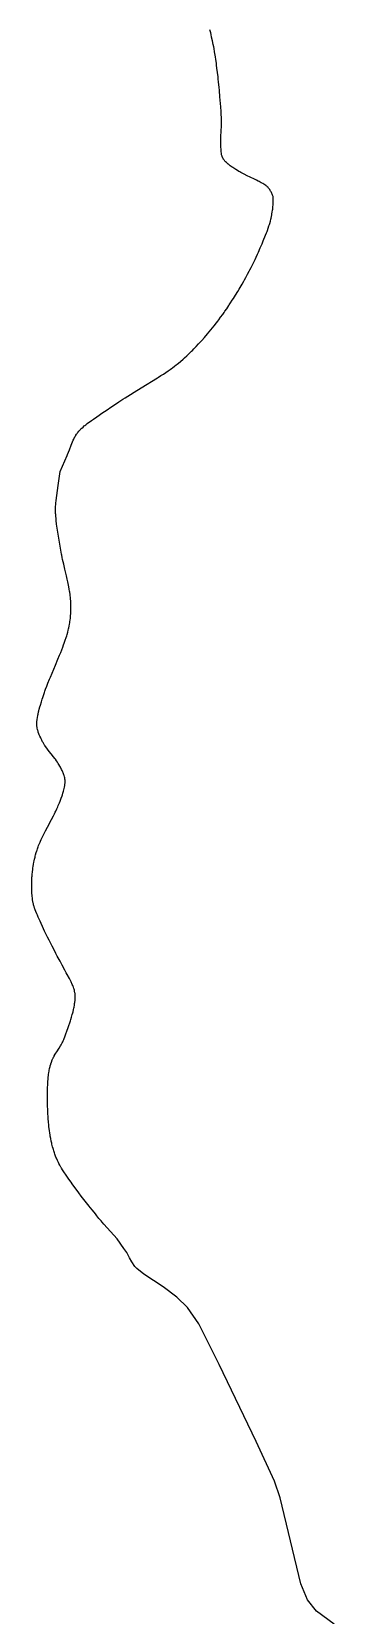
# Model space of a CAD drawing. Header units: millimetres. Extents: x 642261 to 742091, y 6812581 to 6930561.
# Drawn here: x 722736 to 723124, y 6915331 to 6917360 of the extents above; entities that cross this region are included whole.
import ezdxf

# ---------------------------------------------------------------- set-up
doc = ezdxf.new("R2010")
doc.units = ezdxf.units.MM
doc.layers.add('LimiteAreaMunicipio', color=10, linetype='Continuous')
doc.layers.add('LimiteRegional', color=10, linetype='Continuous')

# ---------------------------------------------------------------- blocks, each defined once
blk = doc.blocks.new('compartilhadora_AUTOCAD_OD_1_FMEBLOCK1')
at = {"layer": 'LimiteAreaMunicipio', "color": 7, "linetype": 'Continuous'}
blk.add_lwpolyline([(-1406.62315, 8440.97225), (-1429.43475, 8457.55515), (-1440.98875, 8472.36125), (-1449.60185, 8492.56455), (-1475.99325, 8602.85975), (-1483.39965, 8624.47665), (-1506.53325, 8675.21175), (-1554.14585, 8773.96555), (-1580.20425, 8826.00875), (-1594.58565, 8846.77375), (-1608.46995, 8860.28665), (-1626.00655, 8873.25025), (-1650.60855, 8889.57285), (-1659.69625, 8896.64325), (-1662.25245, 8899.59375), (-1666.01835, 8905.29245), (-1669.09905, 8910.64205), (-1672.47085, 8917.42345), (-1676.09355, 8922.55935), (-1684.89875, 8935.01145), (-1701.79655, 8953.70095), (-1703.95025, 8956.12895), (-1705.34355, 8957.75005), (-1706.25955, 8958.83375), (-1708.10935, 8961.06415), (-1710.87525, 8964.48165), (-1712.70345, 8966.78065), (-1716.39885, 8971.47015), (-1719.18905, 8975.00435), (-1720.59625, 8976.77045), (-1727.38065, 8985.28525), (-1730.69515, 8989.51955), (-1733.96085, 8993.79635), (-1736.09715, 8996.65355), (-1740.36615, 9002.47915), (-1742.47885, 9005.41865), (-1743.87435, 9007.38565), (-1746.67335, 9011.37115), (-1748.53285, 9014.05275), (-1750.99195, 9017.66495), (-1752.20045, 9019.46445), (-1754.71965, 9023.26015), (-1756.13705, 9025.47245), (-1756.64275, 9026.30815), (-1756.90245, 9026.73775), (-1757.39025, 9027.57335), (-1758.38225, 9029.33575), (-1759.43645, 9031.32655), (-1760.09745, 9032.64845), (-1760.51655, 9033.51865), (-1761.37055, 9035.36395), (-1762.19775, 9037.25205), (-1762.57785, 9038.15645), (-1763.14325, 9039.55995), (-1764.11045, 9042.10595), (-1764.55475, 9043.33735), (-1765.21035, 9045.23985), (-1766.03395, 9047.80235), (-1766.54705, 9049.50425), (-1766.86935, 9050.62095), (-1767.50345, 9052.93745), (-1768.29355, 9056.05385), (-1768.65695, 9057.57805), (-1769.18345, 9059.90845), (-1769.91775, 9063.45315), (-1770.50195, 9066.55785), (-1770.77115, 9068.08085), (-1771.15135, 9070.38375), (-1771.66045, 9073.87315), (-1772.24425, 9078.54025), (-1772.49885, 9080.83415), (-1772.83705, 9084.32655), (-1773.21475, 9089.02125), (-1773.36525, 9091.33435), (-1773.59525, 9095.49185), (-1773.69195, 9097.53755), (-1773.81005, 9100.63445), (-1773.92725, 9104.75965), (-1773.98715, 9107.50465), (-1774.07735, 9113.04355), (-1774.10485, 9115.97075), (-1774.11175, 9117.42515), (-1774.11465, 9119.61695), (-1774.10005, 9122.88875), (-1774.04665, 9126.16905), (-1773.98435, 9128.32215), (-1773.80865, 9132.71055), (-1773.68745, 9134.90005), (-1773.58735, 9136.31625), (-1773.33365, 9139.25025), (-1773.02375, 9142.15985), (-1772.78535, 9144.07785), (-1772.61355, 9145.33715), (-1772.22965, 9147.91695), (-1771.94775, 9149.58255), (-1771.74825, 9150.65795), (-1771.29415, 9152.90335), (-1770.71155, 9155.48495), (-1770.41045, 9156.71265), (-1769.91665, 9158.59015), (-1769.64045, 9159.54155), (-1769.45915, 9160.11605), (-1769.01175, 9161.42555), (-1768.66405, 9162.36295), (-1768.44565, 9162.91225), (-1767.90525, 9164.16745), (-1767.16965, 9165.74745), (-1766.81345, 9166.47585), (-1766.23795, 9167.59655), (-1765.63765, 9168.68975), (-1765.36155, 9169.16675), (-1764.07025, 9171.29345), (-1761.27065, 9175.71895), (-1759.82995, 9178.02075), (-1759.09665, 9179.22515), (-1757.38205, 9182.10025), (-1756.49935, 9183.62625), (-1755.20305, 9185.97525), (-1754.48355, 9187.40805), (-1754.01145, 9188.43695), (-1753.25465, 9190.22675), (-1751.36565, 9194.96345), (-1750.43855, 9197.36315), (-1749.09845, 9200.94455), (-1747.38565, 9205.70545), (-1746.54115, 9208.12145), (-1745.31205, 9211.74525), (-1744.53655, 9214.14695), (-1744.03235, 9215.79065), (-1743.09755, 9219.00035), (-1742.22615, 9222.22055), (-1741.67785, 9224.38645), (-1741.32205, 9225.85465), (-1740.66045, 9228.74525), (-1740.27495, 9230.58875), (-1740.03175, 9231.84995), (-1739.60185, 9234.26885), (-1739.27155, 9236.34085), (-1739.06805, 9237.77625), (-1738.72575, 9240.56745), (-1738.59915, 9241.97985), (-1738.54235, 9243.03165), (-1738.51085, 9244.88045), (-1738.55175, 9246.35685), (-1738.61735, 9247.40715), (-1738.79595, 9249.23025), (-1738.93525, 9250.25535), (-1739.24695, 9252.01515), (-1739.61495, 9253.65185), (-1739.85665, 9254.57785), (-1740.23455, 9255.84205), (-1740.74005, 9257.32035), (-1741.03595, 9258.12035), (-1741.49705, 9259.27675), (-1742.21805, 9260.88955), (-1743.87295, 9264.29155), (-1744.72375, 9265.99225), (-1746.01155, 9268.48065), (-1748.62705, 9273.40805), (-1749.96025, 9275.88275), (-1751.76565, 9279.17445), (-1755.35735, 9285.65305), (-1757.99955, 9290.47805), (-1759.15435, 9292.63065), (-1761.46665, 9297.01115), (-1763.17235, 9300.30125), (-1766.12275, 9306.07175), (-1768.07255, 9309.92265), (-1771.96205, 9317.66775), (-1773.88645, 9321.53445), (-1777.70035, 9329.30625), (-1780.49715, 9335.12205), (-1782.34965, 9339.09725), (-1783.55045, 9341.75365), (-1785.95605, 9347.16135), (-1787.00595, 9349.57085), (-1787.67735, 9351.15355), (-1789.00045, 9354.35875), (-1789.82075, 9356.48085), (-1790.30835, 9357.86135), (-1790.60785, 9358.76005), (-1791.21305, 9360.71035), (-1791.39625, 9361.34725), (-1791.77555, 9362.76345), (-1792.12015, 9364.18735), (-1792.32345, 9365.10015), (-1792.72025, 9367.06685), (-1793.07315, 9369.06055), (-1793.22125, 9370.00035), (-1793.42685, 9371.47165), (-1793.73405, 9374.10455), (-1793.85555, 9375.35705), (-1794.01025, 9377.31005), (-1794.14385, 9379.61195), (-1794.19235, 9380.73045), (-1794.24755, 9382.44725), (-1794.28335, 9385.04755), (-1794.26225, 9388.49105), (-1794.21535, 9390.78295), (-1794.16975, 9392.29035), (-1794.04205, 9395.37165), (-1793.87985, 9398.28655), (-1793.78415, 9399.70305), (-1793.61505, 9401.85315), (-1793.30545, 9405.08395), (-1792.91965, 9408.32335), (-1792.62275, 9410.46485), (-1792.41095, 9411.87215), (-1791.93775, 9414.75075), (-1791.39635, 9417.68175), (-1791.11275, 9419.07625), (-1790.63585, 9421.23105), (-1790.01865, 9423.79525), (-1789.70205, 9425.04405), (-1789.20055, 9426.93875), (-1788.39875, 9429.78075), (-1787.72455, 9431.98965), (-1787.38535, 9433.04415), (-1786.83755, 9434.66455), (-1785.87165, 9437.36315), (-1785.38605, 9438.66225), (-1784.61605, 9440.64215), (-1783.54495, 9443.26485), (-1783.01505, 9444.50145), (-1782.16325, 9446.39735), (-1780.39575, 9450.13415), (-1779.19535, 9452.59885), (-1776.69745, 9457.56725), (-1774.20295, 9462.34245), (-1769.01845, 9472.00885), (-1766.41965, 9476.92385), (-1765.11935, 9479.44605), (-1764.06505, 9481.55245), (-1763.35815, 9483.00585), (-1762.02465, 9485.86105), (-1760.90445, 9488.37585), (-1760.17165, 9490.07855), (-1758.78735, 9493.41235), (-1757.95675, 9495.49735), (-1757.41155, 9496.90145), (-1756.36585, 9499.67495), (-1755.37295, 9502.45265), (-1754.88705, 9503.87955), (-1754.19155, 9505.99225), (-1753.76465, 9507.38305), (-1753.48375, 9508.37525), (-1753.00105, 9510.23195), (-1752.57495, 9512.10165), (-1752.31085, 9513.42915), (-1751.89135, 9515.91885), (-1751.74325, 9517.07695), (-1751.57835, 9519.06295), (-1751.52685, 9520.24005), (-1751.51655, 9521.10725), (-1751.55305, 9522.65545), (-1751.64145, 9523.79955), (-1751.72345, 9524.49195), (-1751.86935, 9525.42635), (-1752.14505, 9526.72595), (-1752.59965, 9528.38265), (-1752.89875, 9529.31465), (-1753.33735, 9530.52045), (-1753.97695, 9532.09625), (-1754.36885, 9532.96865), (-1755.40335, 9535.11975), (-1755.96695, 9536.23895), (-1757.46695, 9539.08615), (-1758.27815, 9540.56395), (-1759.56665, 9542.80645), (-1760.28565, 9543.99255), (-1761.35925, 9545.68085), (-1762.46545, 9547.32495), (-1763.95625, 9549.40875), (-1764.75815, 9550.47305), (-1766.36575, 9552.54265), (-1769.50565, 9556.49785), (-1771.77525, 9559.39855), (-1773.87375, 9562.17065), (-1774.89105, 9563.54295), (-1776.38915, 9565.60755), (-1777.23065, 9566.82745), (-1777.73015, 9567.59345), (-1778.79865, 9569.32665), (-1779.68525, 9570.85335), (-1780.23185, 9571.83965), (-1781.35285, 9573.97425), (-1782.18915, 9575.66805), (-1782.71485, 9576.77765), (-1783.76785, 9579.11215), (-1784.48575, 9580.81665), (-1784.92335, 9581.91935), (-1785.79565, 9584.26035), (-1786.17845, 9585.39965), (-1786.38935, 9586.09315), (-1786.82045, 9587.68465), (-1787.16565, 9589.19715), (-1787.35225, 9590.17755), (-1787.64555, 9592.15695), (-1787.73015, 9593.03475), (-1787.76345, 9593.38735), (-1787.78985, 9593.87115), (-1787.80625, 9594.75245), (-1787.77805, 9596.14995), (-1787.74775, 9596.71875), (-1787.66125, 9597.69515), (-1787.39455, 9599.81885), (-1787.24765, 9600.84315), (-1786.99055, 9602.43785), (-1786.40345, 9605.67065), (-1786.08615, 9607.19355), (-1785.44825, 9609.99165), (-1785.12005, 9611.35875), (-1784.60125, 9613.42255), (-1783.75715, 9616.54375), (-1783.16335, 9618.61425), (-1781.88645, 9622.86125), (-1780.71275, 9626.59705), (-1780.11845, 9628.44915), (-1779.20505, 9631.23265), (-1778.00365, 9634.77675), (-1777.39775, 9636.51545), (-1776.46205, 9639.13225), (-1775.00185, 9643.05775), (-1773.50235, 9646.92135), (-1771.41975, 9652.09805), (-1770.36335, 9654.65605), (-1768.23535, 9659.70215), (-1763.87895, 9669.86315), (-1760.61965, 9677.55695), (-1758.52145, 9682.65725), (-1757.14145, 9686.08285), (-1754.44935, 9692.93305), (-1753.33385, 9695.91585), (-1752.61305, 9697.93885), (-1751.25695, 9701.89725), (-1750.13535, 9705.34275), (-1749.41775, 9707.66915), (-1748.95035, 9709.24085), (-1748.06215, 9712.35175), (-1747.39275, 9714.88705), (-1746.97685, 9716.61615), (-1746.70975, 9717.79795), (-1746.23345, 9720.08135), (-1745.75255, 9722.66155), (-1745.46265, 9724.39895), (-1745.27855, 9725.58245), (-1744.95645, 9727.87735), (-1744.74565, 9729.59535), (-1744.61595, 9730.77675), (-1744.40185, 9733.06285), (-1744.18135, 9736.11955), (-1744.09575, 9737.71075), (-1744.00975, 9740.04655), (-1743.96645, 9743.15075), (-1743.97705, 9745.23555), (-1744.00205, 9746.65155), (-1744.09135, 9749.39285), (-1744.17965, 9751.14425), (-1744.25575, 9752.33815), (-1744.43495, 9754.63435), (-1744.68735, 9757.25185), (-1744.83715, 9758.60995), (-1745.08745, 9760.60155), (-1745.50065, 9763.48865), (-1745.72845, 9764.96285), (-1746.09105, 9767.14775), (-1746.68465, 9770.38415), (-1747.54815, 9774.68225), (-1748.00635, 9776.84865), (-1748.71605, 9780.05865), (-1749.73425, 9784.43355), (-1751.79695, 9793.03625), (-1753.29985, 9799.44295), (-1754.61605, 9805.23905), (-1755.22425, 9808.06945), (-1755.78175, 9810.88725), (-1756.02845, 9812.26015), (-1756.45265, 9814.75555), (-1757.29035, 9819.83755), (-1760.66435, 9840.49895), (-1762.31205, 9850.79445), (-1762.47175, 9851.85785), (-1762.75495, 9854.05805), (-1762.99045, 9856.29565), (-1763.12785, 9857.79535), (-1763.38085, 9860.88665), (-1763.51435, 9862.87155), (-1763.57855, 9864.14455), (-1763.66895, 9866.82275), (-1763.70185, 9868.84295), (-1763.70365, 9869.79955), (-1763.68465, 9871.25295), (-1763.60145, 9873.46535), (-1763.45695, 9875.72135), (-1763.37145, 9876.80955), (-1763.21555, 9878.46835), (-1763.02425, 9880.11285), (-1762.91645, 9880.91435), (-1760.18625, 9900.23015), (-1757.63105, 9918.30655), (-1748.94035, 9938.46395), (-1748.29585, 9939.97425), (-1747.05595, 9942.97635), (-1745.85625, 9945.97335), (-1743.54785, 9951.85915), (-1741.82025, 9956.20365), (-1740.97175, 9958.27495), (-1740.37055, 9959.65525), (-1739.96735, 9960.51425), (-1739.70335, 9961.05005), (-1739.11355, 9962.18515), (-1738.40085, 9963.43595), (-1737.91355, 9964.22125), (-1737.58625, 9964.72425), (-1736.81975, 9965.84775), (-1735.99775, 9966.98705), (-1735.62055, 9967.48685), (-1734.99995, 9968.27475), (-1733.81605, 9969.69455), (-1733.25555, 9970.33665), (-1732.34055, 9971.34235), (-1731.21775, 9972.51735), (-1730.69235, 9973.04615), (-1729.86705, 9973.84585), (-1728.54745, 9975.04755), (-1726.93775, 9976.42925), (-1726.14965, 9977.08325), (-1724.92155, 9978.07145), (-1723.68015, 9979.02535), (-1723.07435, 9979.47425), (-1717.73465, 9983.34915), (-1715.07425, 9985.25155), (-1711.03865, 9988.08805), (-1702.98625, 9993.65265), (-1698.95485, 9996.39895), (-1691.76415, 10001.24905), (-1688.17425, 10003.64905), (-1682.77135, 10007.22355), (-1677.35015, 10010.74815), (-1674.64525, 10012.47765), (-1667.78315, 10016.80805), (-1663.19825, 10019.67235), (-1653.98655, 10025.39165), (-1633.29155, 10038.10915), (-1631.72665, 10039.08645), (-1628.65755, 10041.04095), (-1625.60265, 10043.03075), (-1619.58575, 10047.04435), (-1616.82485, 10048.95085), (-1614.98895, 10050.26605), (-1613.75965, 10051.16625), (-1611.38205, 10052.95375), (-1609.04005, 10054.76945), (-1607.85705, 10055.70735), (-1606.11865, 10057.11115), (-1603.54455, 10059.24765), (-1600.21295, 10062.11645), (-1598.53355, 10063.61185), (-1595.63835, 10066.25985), (-1594.18065, 10067.62365), (-1592.04045, 10069.66485), (-1589.52865, 10072.12015), (-1588.26305, 10073.38265), (-1586.39905, 10075.27565), (-1583.65835, 10078.13585), (-1580.44735, 10081.58325), (-1578.84275, 10083.33505), (-1576.46715, 10085.97075), (-1572.96555, 10089.95735), (-1569.04455, 10094.55345), (-1567.08755, 10096.89445), (-1562.70465, 10102.24105), (-1560.51425, 10104.96535), (-1557.71585, 10108.51555), (-1555.86605, 10110.91525), (-1554.63535, 10112.53485), (-1552.22645, 10115.76185), (-1549.58355, 10119.39325), (-1547.84505, 10121.83785), (-1546.68915, 10123.48355), (-1544.42335, 10126.76695), (-1541.61075, 10130.94655), (-1541.11555, 10131.68245), (-1539.47295, 10134.18595), (-1537.31965, 10137.52645), (-1535.88925, 10139.77575), (-1533.08105, 10144.26465), (-1530.29225, 10148.82725), (-1528.44725, 10151.90125), (-1524.84355, 10158.03245), (-1522.67045, 10161.82185), (-1521.58895, 10163.74435), (-1519.99535, 10166.62185), (-1517.65875, 10170.95255), (-1515.64705, 10174.78765), (-1514.64715, 10176.72585), (-1513.17445, 10179.62765), (-1511.00845, 10183.99305), (-1508.20925, 10189.80965), (-1506.82895, 10192.75975), (-1505.01885, 10196.71015), (-1503.82475, 10199.35625), (-1501.47525, 10204.63505), (-1499.13455, 10210.02625), (-1497.59895, 10213.64845), (-1494.59605, 10220.88365), (-1493.44105, 10223.78895), (-1492.69725, 10225.76145), (-1492.20925, 10227.09625), (-1491.27915, 10229.74055), (-1490.30195, 10232.72805), (-1489.68825, 10234.75215), (-1489.29285, 10236.11955), (-1488.55835, 10238.79205), (-1487.89145, 10241.42375), (-1487.56745, 10242.81335), (-1487.13435, 10244.83345), (-1486.67165, 10247.20925), (-1486.44965, 10248.43465), (-1486.14315, 10250.24895), (-1485.73745, 10252.95535), (-1485.54025, 10254.49105), (-1485.41955, 10255.54965), (-1485.22585, 10257.56775), (-1485.09155, 10259.34565), (-1484.91485, 10262.75345), (-1484.86675, 10264.71985), (-1484.86675, 10266.08625), (-1484.92935, 10268.70605), (-1484.97735, 10269.40325), (-1485.12515, 10270.48695), (-1485.35835, 10271.53775), (-1485.59615, 10272.28805), (-1486.12655, 10273.67385), (-1486.49245, 10274.50865), (-1487.00765, 10275.54925), (-1487.43895, 10276.33535), (-1488.16235, 10277.52795), (-1488.61415, 10278.22435), (-1489.43435, 10279.41585), (-1490.16345, 10280.39845), (-1490.87895, 10281.27695), (-1491.49635, 10281.96275), (-1492.52865, 10282.98915), (-1493.18935, 10283.57345), (-1493.96535, 10284.18455), (-1494.46135, 10284.53575), (-1496.93385, 10286.17445), (-1498.27985, 10287.01945), (-1500.24935, 10288.17665), (-1502.86755, 10289.62365), (-1504.23575, 10290.35245), (-1506.26755, 10291.38385), (-1509.06285, 10292.72945), (-1514.46315, 10295.26675), (-1518.42535, 10297.15875), (-1522.04335, 10298.94295), (-1523.80245, 10299.83305), (-1526.41075, 10301.19465), (-1527.84925, 10301.99375), (-1528.78005, 10302.53915), (-1530.79165, 10303.75615), (-1532.82005, 10305.01855), (-1534.12685, 10305.85395), (-1536.79795, 10307.61585), (-1537.38905, 10308.01895), (-1538.64495, 10308.91165), (-1539.89145, 10309.83955), (-1540.69625, 10310.45895), (-1542.38185, 10311.79615), (-1542.74195, 10312.09285), (-1543.54175, 10312.78475), (-1544.32925, 10313.50755), (-1544.82445, 10313.98175), (-1545.87095, 10315.02395), (-1546.74725, 10315.96405), (-1547.25025, 10316.55315), (-1547.53825, 10316.91135), (-1548.23405, 10317.83825), (-1548.38615, 10318.05635), (-1548.80305, 10318.69805), (-1549.18975, 10319.35335), (-1549.39935, 10319.73705), (-1549.90185, 10320.73875), (-1550.20865, 10321.42125), (-1550.31055, 10321.66975), (-1550.47225, 10322.10025), (-1550.70925, 10322.84295), (-1550.95105, 10323.75465), (-1551.03775, 10324.12605), (-1551.16195, 10324.74485), (-1551.25515, 10325.34905), (-1551.28215, 10325.57865), (-1551.53265, 10328.23695), (-1551.63375, 10329.51815), (-1551.75735, 10331.47845), (-1551.83855, 10333.42585), (-1551.86005, 10334.37225), (-1551.91805, 10338.36125), (-1551.92755, 10340.29385), (-1551.89875, 10343.20835), (-1551.79565, 10347.01705), (-1551.51505, 10354.82795), (-1551.33775, 10360.77135), (-1551.25105, 10365.94165), (-1551.23855, 10368.58725), (-1551.28115, 10372.54025), (-1551.35745, 10374.82505), (-1551.43525, 10376.37515), (-1551.63155, 10379.31815), (-1552.11895, 10385.60465), (-1552.79445, 10393.94055), (-1553.15095, 10398.12215), (-1553.88695, 10406.46545), (-1554.26695, 10410.64935), (-1554.85545, 10416.93075), (-1555.27595, 10421.11745), (-1555.57785, 10423.92695), (-1556.21395, 10429.50015), (-1556.90145, 10435.08245), (-1557.39275, 10438.81345), (-1557.73445, 10441.30585), (-1558.43915, 10446.26065), (-1558.92055, 10449.44715), (-1559.26365, 10451.59475), (-1559.97805, 10455.82365), (-1560.73235, 10460.04105), (-1561.12995, 10462.17065), (-1561.74385, 10465.34215), (-1562.71215, 10470.08715), (-1563.73915, 10474.81405), (-1564.45855, 10477.96355), (-1564.95425, 10480.07055), (-1565.96765, 10484.24205)], dxfattribs=at)

msp = doc.modelspace()

# ---------------------------------------------------------------- linework, layer by layer
at = {"layer": 'LimiteRegional', "color": 7, "linetype": 'Continuous'}
msp.add_lwpolyline([(723124.1569, 6915319.7296), (723101.3453, 6915336.3125), (723089.7913, 6915351.1186), (723081.1782, 6915371.3219), (723054.7868, 6915481.6171), (723047.3804, 6915503.234), (723024.2468, 6915553.9691), (722976.6342, 6915652.7229), (722950.5758, 6915704.7661), (722936.1944, 6915725.5311), (722922.3101, 6915739.044), (722904.7735, 6915752.0076), (722880.1715, 6915768.3302), (722871.0838, 6915775.4006), (722868.5276, 6915778.3511), (722864.7617, 6915784.0498), (722861.681, 6915789.3994), (722858.3092, 6915796.1808), (722854.6865, 6915801.3167), (722845.8813, 6915813.7688), (722828.9835, 6915832.4583), (722826.8298, 6915834.8863), (722825.4365, 6915836.5074), (722824.5205, 6915837.5911), (722822.6707, 6915839.8215), (722819.9048, 6915843.239), (722818.0766, 6915845.538), (722814.3812, 6915850.2275), (722811.591, 6915853.7617), (722810.1838, 6915855.5278), (722803.3994, 6915864.0426), (722800.0849, 6915868.2769), (722796.8192, 6915872.5537), (722794.6829, 6915875.4109), (722790.4139, 6915881.2365), (722788.3012, 6915884.176), (722786.9057, 6915886.143), (722784.1067, 6915890.1285), (722782.2472, 6915892.8101), (722779.7881, 6915896.4223), (722778.5796, 6915898.2218), (722776.0604, 6915902.0175), (722774.643, 6915904.2298), (722774.1373, 6915905.0655), (722773.8776, 6915905.4951), (722773.3898, 6915906.3307), (722772.3978, 6915908.0931), (722771.3436, 6915910.0839), (722770.6826, 6915911.4058), (722770.2635, 6915912.276), (722769.4095, 6915914.1213), (722768.5823, 6915916.0094), (722768.2022, 6915916.9138), (722767.6368, 6915918.3173), (722766.6696, 6915920.8633), (722766.2253, 6915922.0947), (722765.5697, 6915923.9972), (722764.7461, 6915926.5597), (722764.233, 6915928.2616), (722763.9107, 6915929.3783), (722763.2766, 6915931.6948), (722762.4865, 6915934.8112), (722762.1231, 6915936.3354), (722761.5966, 6915938.6658), (722760.8623, 6915942.2105), (722760.2781, 6915945.3152), (722760.0089, 6915946.8382), (722759.6287, 6915949.1411), (722759.1196, 6915952.6305), (722758.5358, 6915957.2976), (722758.2812, 6915959.5915), (722757.943, 6915963.0839), (722757.5653, 6915967.7786), (722757.4148, 6915970.0917), (722757.1848, 6915974.2492), (722757.0881, 6915976.2949), (722756.97, 6915979.3918), (722756.8528, 6915983.517), (722756.7929, 6915986.262), (722756.7027, 6915991.8009), (722756.6752, 6915994.7281), (722756.6683, 6915996.1825), (722756.6654, 6915998.3743), (722756.68, 6916001.6461), (722756.7334, 6916004.9264), (722756.7957, 6916007.0795), (722756.9714, 6916011.4679), (722757.0926, 6916013.6574), (722757.1927, 6916015.0736), (722757.4464, 6916018.0076), (722757.7563, 6916020.9172), (722757.9947, 6916022.8352), (722758.1665, 6916024.0945), (722758.5504, 6916026.6743), (722758.8323, 6916028.3399), (722759.0318, 6916029.4153), (722759.4859, 6916031.6607), (722760.0685, 6916034.2423), (722760.3696, 6916035.47), (722760.8634, 6916037.3475), (722761.1396, 6916038.2989), (722761.3209, 6916038.8734), (722761.7683, 6916040.1829), (722762.116, 6916041.1203), (722762.3344, 6916041.6696), (722762.8748, 6916042.9248), (722763.6104, 6916044.5048), (722763.9666, 6916045.2332), (722764.5421, 6916046.3539), (722765.1424, 6916047.4471), (722765.4185, 6916047.9241), (722766.7098, 6916050.0508), (722769.5094, 6916054.4763), (722770.9501, 6916056.7781), (722771.6834, 6916057.9825), (722773.398, 6916060.8576), (722774.2807, 6916062.3836), (722775.577, 6916064.7326), (722776.2965, 6916066.1654), (722776.7686, 6916067.1943), (722777.5254, 6916068.9841), (722779.4144, 6916073.7208), (722780.3415, 6916076.1205), (722781.6816, 6916079.7019), (722783.3944, 6916084.4628), (722784.2389, 6916086.8788), (722785.468, 6916090.5026), (722786.2435, 6916092.9043), (722786.7477, 6916094.548), (722787.6825, 6916097.7577), (722788.5539, 6916100.9779), (722789.1022, 6916103.1438), (722789.458, 6916104.612), (722790.1196, 6916107.5026), (722790.5051, 6916109.3461), (722790.7483, 6916110.6073), (722791.1782, 6916113.0262), (722791.5085, 6916115.0982), (722791.712, 6916116.5336), (722792.0543, 6916119.3248), (722792.1809, 6916120.7372), (722792.2377, 6916121.789), (722792.2692, 6916123.6378), (722792.2283, 6916125.1142), (722792.1627, 6916126.1645), (722791.9841, 6916127.9876), (722791.8448, 6916129.0127), (722791.5331, 6916130.7725), (722791.1651, 6916132.4092), (722790.9234, 6916133.3352), (722790.5455, 6916134.5994), (722790.04, 6916136.0777), (722789.7441, 6916136.8777), (722789.283, 6916138.0341), (722788.562, 6916139.6469), (722786.9071, 6916143.0489), (722786.0563, 6916144.7496), (722784.7685, 6916147.238), (722782.153, 6916152.1654), (722780.8198, 6916154.6401), (722779.0144, 6916157.9318), (722775.4227, 6916164.4104), (722772.7805, 6916169.2354), (722771.6257, 6916171.388), (722769.3134, 6916175.7685), (722767.6077, 6916179.0586), (722764.6573, 6916184.8291), (722762.7075, 6916188.68), (722758.818, 6916196.4251), (722756.8936, 6916200.2918), (722753.0797, 6916208.0636), (722750.2829, 6916213.8794), (722748.4304, 6916217.8546), (722747.2296, 6916220.511), (722744.824, 6916225.9187), (722743.7741, 6916228.3282), (722743.1027, 6916229.9109), (722741.7796, 6916233.1161), (722740.9593, 6916235.2382), (722740.4717, 6916236.6187), (722740.1722, 6916237.5174), (722739.567, 6916239.4677), (722739.3838, 6916240.1046), (722739.0045, 6916241.5208), (722738.6599, 6916242.9447), (722738.4566, 6916243.8575), (722738.0598, 6916245.8242), (722737.7069, 6916247.8179), (722737.5588, 6916248.7577), (722737.3532, 6916250.229), (722737.046, 6916252.8619), (722736.9245, 6916254.1144), (722736.7698, 6916256.0674), (722736.6362, 6916258.3693), (722736.5877, 6916259.4878), (722736.5325, 6916261.2046), (722736.4967, 6916263.8049), (722736.5178, 6916267.2484), (722736.5647, 6916269.5403), (722736.6103, 6916271.0477), (722736.738, 6916274.129), (722736.9002, 6916277.0439), (722736.9959, 6916278.4604), (722737.165, 6916280.6105), (722737.4746, 6916283.8413), (722737.8604, 6916287.0807), (722738.1573, 6916289.2222), (722738.3691, 6916290.6295), (722738.8423, 6916293.5081), (722739.3837, 6916296.4391), (722739.6673, 6916297.8336), (722740.1442, 6916299.9884), (722740.7614, 6916302.5526), (722741.078, 6916303.8014), (722741.5795, 6916305.6961), (722742.3813, 6916308.5381), (722743.0555, 6916310.747), (722743.3947, 6916311.8015), (722743.9425, 6916313.4219), (722744.9084, 6916316.1205), (722745.394, 6916317.4196), (722746.164, 6916319.3995), (722747.2351, 6916322.0222), (722747.765, 6916323.2588), (722748.6168, 6916325.1547), (722750.3843, 6916328.8915), (722751.5847, 6916331.3562), (722754.0826, 6916336.3246), (722756.5771, 6916341.0998), (722761.7616, 6916350.7662), (722764.3604, 6916355.6812), (722765.6607, 6916358.2034), (722766.715, 6916360.3098), (722767.4219, 6916361.7632), (722768.7554, 6916364.6184), (722769.8756, 6916367.1332), (722770.6084, 6916368.8359), (722771.9927, 6916372.1697), (722772.8233, 6916374.2547), (722773.3685, 6916375.6588), (722774.4142, 6916378.4323), (722775.4071, 6916381.21), (722775.893, 6916382.6369), (722776.5885, 6916384.7496), (722777.0154, 6916386.1404), (722777.2963, 6916387.1326), (722777.779, 6916388.9893), (722778.2051, 6916390.859), (722778.4692, 6916392.1865), (722778.8887, 6916394.6762), (722779.0368, 6916395.8343), (722779.2017, 6916397.8203), (722779.2532, 6916398.9974), (722779.2635, 6916399.8646), (722779.227, 6916401.4128), (722779.1386, 6916402.5569), (722779.0566, 6916403.2493), (722778.9107, 6916404.1837), (722778.635, 6916405.4833), (722778.1804, 6916407.14), (722777.8813, 6916408.072), (722777.4427, 6916409.2778), (722776.8031, 6916410.8536), (722776.4112, 6916411.726), (722775.3767, 6916413.8771), (722774.8131, 6916414.9963), (722773.3131, 6916417.8435), (722772.5019, 6916419.3213), (722771.2134, 6916421.5638), (722770.4944, 6916422.7499), (722769.4208, 6916424.4382), (722768.3146, 6916426.0823), (722766.8238, 6916428.1661), (722766.0219, 6916429.2304), (722764.4143, 6916431.3), (722761.2744, 6916435.2552), (722759.0048, 6916438.1559), (722756.9063, 6916440.928), (722755.889, 6916442.3003), (722754.3909, 6916444.3649), (722753.5494, 6916445.5848), (722753.0499, 6916446.3508), (722751.9814, 6916448.084), (722751.0948, 6916449.6107), (722750.5482, 6916450.597), (722749.4272, 6916452.7316), (722748.5909, 6916454.4254), (722748.0652, 6916455.535), (722747.0122, 6916457.8695), (722746.2943, 6916459.574), (722745.8567, 6916460.6767), (722744.9844, 6916463.0177), (722744.6016, 6916464.157), (722744.3907, 6916464.8505), (722743.9596, 6916466.442), (722743.6144, 6916467.9545), (722743.4278, 6916468.9349), (722743.1345, 6916470.9143), (722743.0499, 6916471.7921), (722743.0166, 6916472.1447), (722742.9902, 6916472.6285), (722742.9738, 6916473.5098), (722743.002, 6916474.9073), (722743.0323, 6916475.4761), (722743.1188, 6916476.4525), (722743.3855, 6916478.5762), (722743.5324, 6916479.6005), (722743.7895, 6916481.1952), (722744.3766, 6916484.428), (722744.6939, 6916485.9509), (722745.3318, 6916488.749), (722745.66, 6916490.1161), (722746.1788, 6916492.1799), (722747.0229, 6916495.3011), (722747.6167, 6916497.3716), (722748.8936, 6916501.6186), (722750.0673, 6916505.3544), (722750.6616, 6916507.2065), (722751.575, 6916509.99), (722752.7764, 6916513.5341), (722753.3823, 6916515.2728), (722754.318, 6916517.8896), (722755.7782, 6916521.8151), (722757.2777, 6916525.6787), (722759.3603, 6916530.8554), (722760.4167, 6916533.4134), (722762.5447, 6916538.4595), (722766.9011, 6916548.6205), (722770.1604, 6916556.3143), (722772.2586, 6916561.4146), (722773.6386, 6916564.8402), (722776.3307, 6916571.6904), (722777.4462, 6916574.6732), (722778.167, 6916576.6962), (722779.5231, 6916580.6546), (722780.6447, 6916584.1001), (722781.3623, 6916586.4265), (722781.8297, 6916587.9982), (722782.7179, 6916591.1091), (722783.3873, 6916593.6444), (722783.8032, 6916595.3735), (722784.0703, 6916596.5553), (722784.5466, 6916598.8387), (722785.0275, 6916601.4189), (722785.3174, 6916603.1563), (722785.5015, 6916604.3398), (722785.8236, 6916606.6347), (722786.0344, 6916608.3527), (722786.1641, 6916609.5341), (722786.3782, 6916611.8202), (722786.5987, 6916614.8769), (722786.6843, 6916616.4681), (722786.7703, 6916618.8039), (722786.8136, 6916621.9081), (722786.803, 6916623.9929), (722786.778, 6916625.4089), (722786.6887, 6916628.1502), (722786.6004, 6916629.9016), (722786.5243, 6916631.0955), (722786.3451, 6916633.3917), (722786.0927, 6916636.0092), (722785.9429, 6916637.3673), (722785.6926, 6916639.3589), (722785.2794, 6916642.246), (722785.0516, 6916643.7202), (722784.689, 6916645.9051), (722784.0954, 6916649.1415), (722783.2319, 6916653.4396), (722782.7737, 6916655.606), (722782.064, 6916658.816), (722781.0458, 6916663.1909), (722778.9831, 6916671.7936), (722777.4802, 6916678.2003), (722776.164, 6916683.9964), (722775.5558, 6916686.8268), (722774.9983, 6916689.6446), (722774.7516, 6916691.0175), (722774.3274, 6916693.5129), (722773.4897, 6916698.5949), (722770.1157, 6916719.2563), (722768.468, 6916729.5518), (722768.3083, 6916730.6152), (722768.0251, 6916732.8154), (722767.7896, 6916735.053), (722767.6522, 6916736.5527), (722767.3992, 6916739.644), (722767.2657, 6916741.6289), (722767.2015, 6916742.9019), (722767.1111, 6916745.5801), (722767.0782, 6916747.6003), (722767.0764, 6916748.5569), (722767.0954, 6916750.0103), (722767.1786, 6916752.2227), (722767.3231, 6916754.4787), (722767.4086, 6916755.5669), (722767.5645, 6916757.2257), (722767.7558, 6916758.8702), (722767.8636, 6916759.6717), (722770.5938, 6916778.9875), (722773.149, 6916797.0639), (722781.8397, 6916817.2213), (722782.4842, 6916818.7316), (722783.7241, 6916821.7337), (722784.9238, 6916824.7307), (722787.2322, 6916830.6165), (722788.9598, 6916834.961), (722789.8083, 6916837.0323), (722790.4095, 6916838.4126), (722790.8127, 6916839.2716), (722791.0767, 6916839.8074), (722791.6665, 6916840.9425), (722792.3792, 6916842.1933), (722792.8665, 6916842.9786), (722793.1938, 6916843.4816), (722793.9603, 6916844.6051), (722794.7823, 6916845.7444), (722795.1595, 6916846.2442), (722795.7801, 6916847.0321), (722796.964, 6916848.4519), (722797.5245, 6916849.094), (722798.4395, 6916850.0997), (722799.5623, 6916851.2747), (722800.0877, 6916851.8035), (722800.913, 6916852.6032), (722802.2326, 6916853.8049), (722803.8423, 6916855.1866), (722804.6304, 6916855.8406), (722805.8585, 6916856.8288), (722807.0999, 6916857.7827), (722807.7057, 6916858.2316), (722813.0454, 6916862.1065), (722815.7058, 6916864.0089), (722819.7414, 6916866.8454), (722827.7938, 6916872.41), (722831.8252, 6916875.1563), (722839.0159, 6916880.0064), (722842.6058, 6916882.4064), (722848.0087, 6916885.9809), (722853.4299, 6916889.5055), (722856.1348, 6916891.235), (722862.9969, 6916895.5654), (722867.5818, 6916898.4297), (722876.7935, 6916904.149), (722897.4885, 6916916.8665), (722899.0534, 6916917.8438), (722902.1225, 6916919.7983), (722905.1774, 6916921.7881), (722911.1943, 6916925.8017), (722913.9552, 6916927.7082), (722915.7911, 6916929.0234), (722917.0204, 6916929.9236), (722919.398, 6916931.7111), (722921.74, 6916933.5268), (722922.923, 6916934.4647), (722924.6614, 6916935.8685), (722927.2355, 6916938.005), (722930.5671, 6916940.8738), (722932.2465, 6916942.3692), (722935.1417, 6916945.0172), (722936.5994, 6916946.381), (722938.7396, 6916948.4222), (722941.2514, 6916950.8775), (722942.517, 6916952.14), (722944.381, 6916954.033), (722947.1217, 6916956.8932), (722950.3327, 6916960.3406), (722951.9373, 6916962.0924), (722954.3129, 6916964.7281), (722957.8145, 6916968.7147), (722961.7355, 6916973.3108), (722963.6925, 6916975.6518), (722968.0754, 6916980.9984), (722970.2658, 6916983.7227), (722973.0642, 6916987.2729), (722974.914, 6916989.6726), (722976.1447, 6916991.2922), (722978.5536, 6916994.5192), (722981.1965, 6916998.1506), (722982.935, 6917000.5952), (722984.0909, 6917002.2409), (722986.3567, 6917005.5243), (722989.1693, 6917009.7039), (722989.6645, 6917010.4398), (722991.3071, 6917012.9433), (722993.4604, 6917016.2838), (722994.8908, 6917018.5331), (722997.699, 6917023.022), (723000.4878, 6917027.5846), (723002.3328, 6917030.6586), (723005.9365, 6917036.7898), (723008.1096, 6917040.5792), (723009.1911, 6917042.5017), (723010.7847, 6917045.3792), (723013.1213, 6917049.7099), (723015.133, 6917053.545), (723016.1329, 6917055.4832), (723017.6056, 6917058.385), (723019.7716, 6917062.7504), (723022.5708, 6917068.567), (723023.9511, 6917071.5171), (723025.7612, 6917075.4675), (723026.9553, 6917078.1136), (723029.3048, 6917083.3924), (723031.6455, 6917088.7836), (723033.1811, 6917092.4058), (723036.184, 6917099.641), (723037.339, 6917102.5463), (723038.0828, 6917104.5188), (723038.5708, 6917105.8536), (723039.5009, 6917108.4979), (723040.4781, 6917111.4854), (723041.0918, 6917113.5095), (723041.4872, 6917114.8769), (723042.2217, 6917117.5494), (723042.8886, 6917120.1811), (723043.2126, 6917121.5707), (723043.6457, 6917123.5908), (723044.1084, 6917125.9666), (723044.3304, 6917127.192), (723044.6369, 6917129.0063), (723045.0426, 6917131.7127), (723045.2398, 6917133.2484), (723045.3605, 6917134.307), (723045.5542, 6917136.3251), (723045.6885, 6917138.103), (723045.8652, 6917141.5108), (723045.9133, 6917143.4772), (723045.9133, 6917144.8436), (723045.8507, 6917147.4634), (723045.8027, 6917148.1606), (723045.6549, 6917149.2443), (723045.4217, 6917150.2951), (723045.1839, 6917151.0454), (723044.6535, 6917152.4312), (723044.2876, 6917153.266), (723043.7724, 6917154.3066), (723043.3411, 6917155.0927), (723042.6177, 6917156.2853), (723042.1659, 6917156.9817), (723041.3457, 6917158.1732), (723040.6166, 6917159.1558), (723039.9011, 6917160.0343), (723039.2837, 6917160.7201), (723038.2514, 6917161.7465), (723037.5907, 6917162.3308), (723036.8147, 6917162.9419), (723036.3187, 6917163.2931), (723033.8462, 6917164.9318), (723032.5002, 6917165.7768), (723030.5307, 6917166.934), (723027.9125, 6917168.381), (723026.5443, 6917169.1098), (723024.5125, 6917170.1412), (723021.7172, 6917171.4868), (723016.3169, 6917174.0241), (723012.3547, 6917175.9161), (723008.7367, 6917177.7003), (723006.9776, 6917178.5904), (723004.3693, 6917179.952), (723002.9308, 6917180.7511), (723002, 6917181.2965), (722999.9884, 6917182.5135), (722997.96, 6917183.7759), (722996.6532, 6917184.6113), (722993.9821, 6917186.3732), (722993.391, 6917186.7763), (722992.1351, 6917187.669), (722990.8886, 6917188.5969), (722990.0838, 6917189.2163), (722988.3982, 6917190.5535), (722988.0381, 6917190.8502), (722987.2383, 6917191.5421), (722986.4508, 6917192.2649), (722985.9556, 6917192.7391), (722984.9091, 6917193.7813), (722984.0328, 6917194.7214), (722983.5298, 6917195.3105), (722983.2418, 6917195.6687), (722982.546, 6917196.5956), (722982.3939, 6917196.8137), (722981.977, 6917197.4554), (722981.5903, 6917198.1107), (722981.3807, 6917198.4944), (722980.8782, 6917199.4961), (722980.5714, 6917200.1786), (722980.4695, 6917200.4271), (722980.3078, 6917200.8576), (722980.0708, 6917201.6003), (722979.829, 6917202.512), (722979.7423, 6917202.8834), (722979.6181, 6917203.5022), (722979.5249, 6917204.1064), (722979.4979, 6917204.336), (722979.2474, 6917206.9943), (722979.1463, 6917208.2755), (722979.0227, 6917210.2358), (722978.9415, 6917212.1832), (722978.92, 6917213.1296), (722978.862, 6917217.1186), (722978.8525, 6917219.0512), (722978.8813, 6917221.9657), (722978.9844, 6917225.7744), (722979.265, 6917233.5853), (722979.4423, 6917239.5287), (722979.529, 6917244.699), (722979.5415, 6917247.3446), (722979.4989, 6917251.2976), (722979.4226, 6917253.5824), (722979.3448, 6917255.1325), (722979.1485, 6917258.0755), (722978.6611, 6917264.362), (722977.9856, 6917272.6979), (722977.6291, 6917276.8795), (722976.8931, 6917285.2228), (722976.5131, 6917289.4067), (722975.9246, 6917295.6881), (722975.5041, 6917299.8748), (722975.2022, 6917302.6843), (722974.5661, 6917308.2575), (722973.8786, 6917313.8398), (722973.3873, 6917317.5708), (722973.0456, 6917320.0632), (722972.3409, 6917325.018), (722971.8595, 6917328.2045), (722971.5164, 6917330.3521), (722970.802, 6917334.581), (722970.0477, 6917338.7984), (722969.6501, 6917340.928), (722969.0362, 6917344.0995), (722968.0679, 6917348.8445), (722967.0409, 6917353.5714), (722966.3215, 6917356.7209), (722965.8258, 6917358.8279), (722964.8124, 6917362.9994)], dxfattribs=at)

# ---------------------------------------------------------------- block references
at = {"layer": 'LimiteAreaMunicipio', "color": 7, "linetype": 'Continuous'}
msp.add_blockref('compartilhadora_AUTOCAD_OD_1_FMEBLOCK1', (724530.78, 6906878.7573), dxfattribs=at)

doc.saveas('drawing.dxf')
